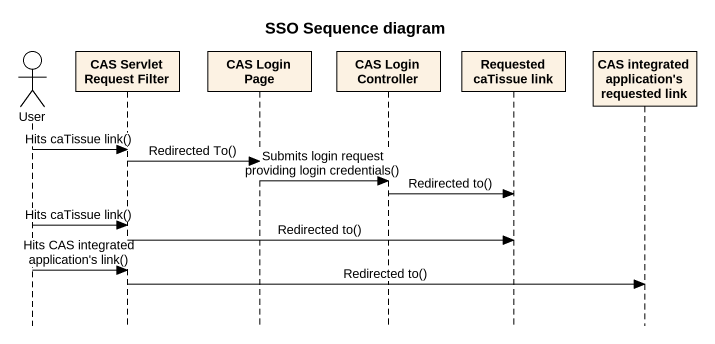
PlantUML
@startuml
title SSO Sequence diagram
hide footbox
actor User
participant "CAS Servlet Request Filter" as CAS_Servlet_Request_Filter
participant "CAS Login Page" as CAS_Login_Page
participant "CAS Login Controller" as CAS_Login_Controller
participant "Requested caTissue link" as Requested_caTissue_link
participant "CAS integrated application's requested link" as CAS_integrated_application

User -> CAS_Servlet_Request_Filter : Hits caTissue link()
CAS_Servlet_Request_Filter -> CAS_Login_Page : Redirected To()
CAS_Login_Page -> CAS_Login_Controller : Submits login request providing login credentials()
CAS_Login_Controller -> Requested_caTissue_link : Redirected to()
User -> CAS_Servlet_Request_Filter : Hits caTissue link()
CAS_Servlet_Request_Filter -> Requested_caTissue_link : Redirected to()
User -> CAS_Servlet_Request_Filter : Hits CAS integrated application's link()
CAS_Servlet_Request_Filter -> CAS_integrated_application : Redirected to()
@enduml
